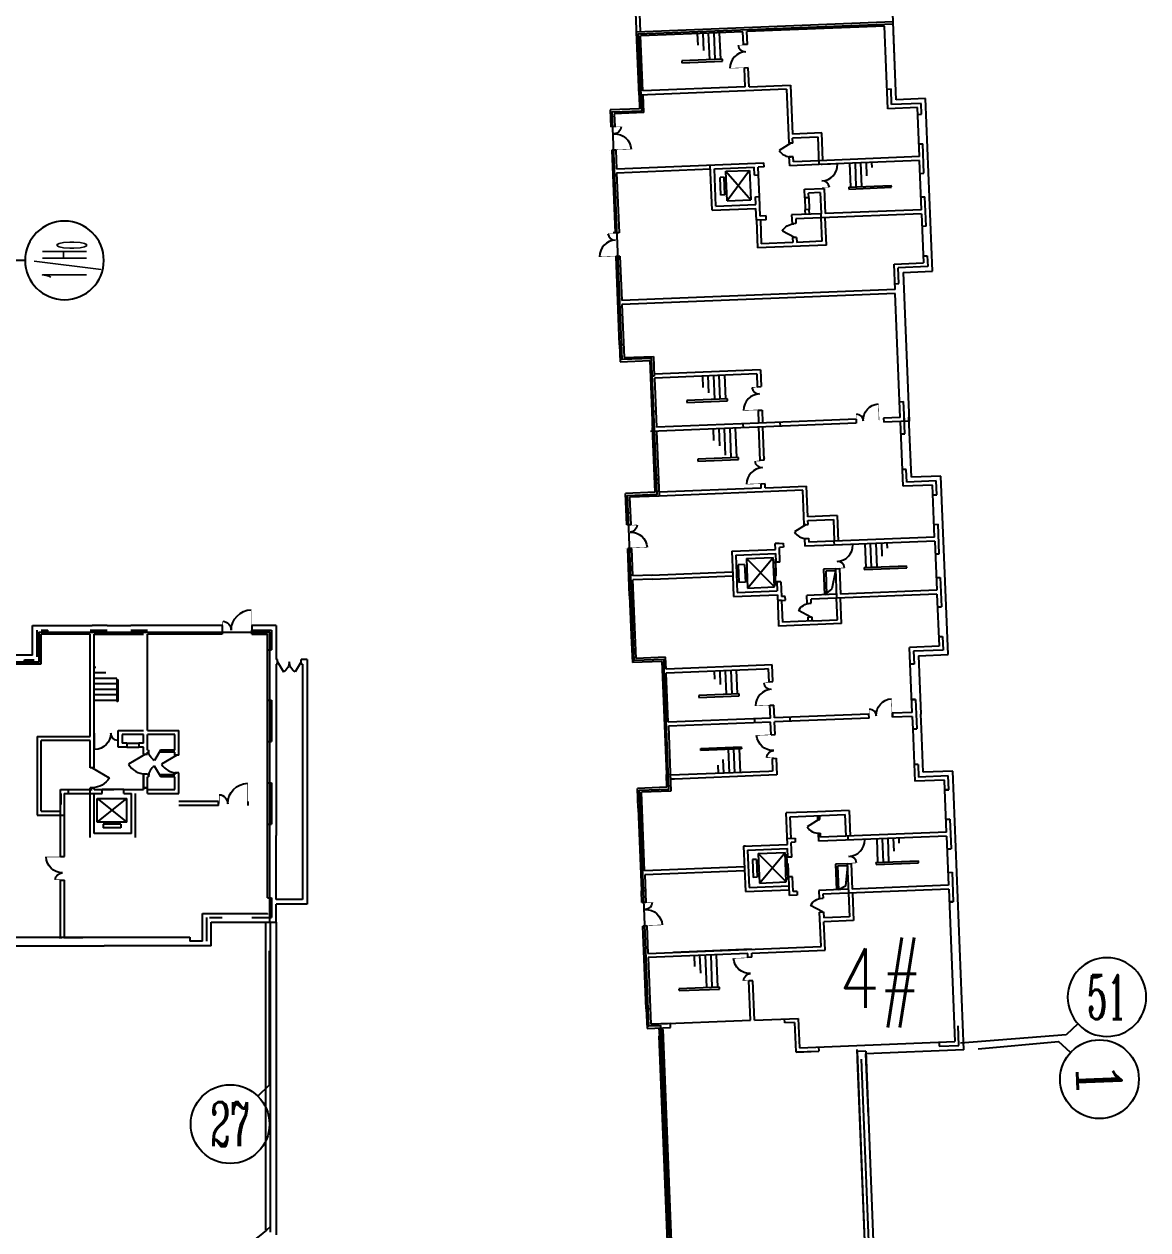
# Model space of a CAD drawing. Extents: x 634182 to 802382, y -1101880 to -864080.
# Drawn here: x 718068 to 729486, y -1052842 to -1040589 of the extents above; entities that cross this region are included whole.
import ezdxf
from ezdxf.enums import TextEntityAlignment as Align

# ---------------------------------------------------------------- set-up
doc = ezdxf.new("R2010")
doc.units = 0
doc.header["$LTSCALE"] = 1000
doc.header["$MEASUREMENT"] = 0
doc.layers.get('0').update_dxf_attribs({"linetype": 'CONTINUOUS'})
for name, color, linetype in [('AXIS', 3, 'CONTINUOUS'), ('AXIS_TEXT', 7, 'CONTINUOUS'), ('PUB_DIM', 3, 'CONTINUOUS'), ('WINDOW', 2, 'CONTINUOUS'), ('WINDOW_TEXT', 6, 'CONTINUOUS'), ('防火分區线', 2, 'CONTINUOUS')]:
    doc.layers.add(name, color=color, linetype=linetype)
doc.styles.add('COMPLEX', font='COMPLEX')
doc.styles.add('DIM_FONT', font='simplex.shx', dxfattribs={"width": 0.8})
doc.styles.add('SIMPLEX', font='SIMPLEX.SHX')

# ---------------------------------------------------------------- blocks, each defined once
blk = doc.blocks.new('_DBLK')
blk.add_line((-0.5, 0), (0, -0.866))
blk.add_arc((-0.5, 0), 1, 300, 0)
at = {"layer": 'WINDOW_TEXT', "style": 'SIMPLEX', "flags": 9}
blk.add_attdef('A', text='', height=1, dxfattribs=at).set_placement((0, 1.5), align=Align.MIDDLE)
blk = doc.blocks.new('M_A17ORW')
at = {"const_width": 0.02}
for points in [[(-0.481, -0.001), (-0.481, -0.308)], [(0.481, 0.001), (0.481, -0.691)]]:
    blk.add_lwpolyline(points, dxfattribs=at)
for centre, radius, start, end in [((-0.501, -0.003), 0.307, 274.2492, 0.2101), ((0.505, 0.002), 0.699, 180.2762, 268.0603)]:
    blk.add_arc(centre, radius, start, end)
blk = doc.blocks.new('_A2AKO')
at = {"const_width": 0.02}
for points in [[(-0.481, -0.001), (-0.481, -0.308)], [(0.481, 0.001), (0.481, -0.691)]]:
    blk.add_lwpolyline(points, dxfattribs=at)
for centre, radius, start, end in [((-0.501, -0.003), 0.307, 274.2492, 0.2101), ((0.505, 0.002), 0.699, 180.2762, 268.0603)]:
    blk.add_arc(centre, radius, start, end)
blk = doc.blocks.new('M_A14NPV')
for points in [[(0.18, 0.178), (0.177, 0.16), (-0.617, 0.16), (-0.617, 0.181)], [(0.632, 0.226), (0.629, 0.208), (-0.164, 0.208), (-0.164, 0.229)]]:
    blk.add_lwpolyline(points, close=True)
blk = doc.blocks.new('_DBLK1')
for p, q in [((-0.5, 0), (-0.25, -0.433)), ((0.5, 0), (0.25, -0.433))]:
    blk.add_line(p, q)
for centre, start, end in [((-0.5, 0), 300, 0), ((0.5, 0), 180, 240)]:
    blk.add_arc(centre, 0.5, start, end)
at = {"layer": 'WINDOW_TEXT', "style": 'SIMPLEX', "flags": 9}
blk.add_attdef('A', text='', height=1, dxfattribs=at).set_placement((0, 1.5), align=Align.MIDDLE)
blk = doc.blocks.new('_AXISO2')
blk.add_line((0.354, 0.146), (0.5, 0))
blk.add_circle((0, 0.5), 0.5)
at = {"layer": 'AXIS_TEXT', "style": 'COMPLEX', "width": 1.041667}
blk.add_attdef('A', text='', height=0.56, dxfattribs=at).set_placement((-0.25, 0.22), (0.25, 0.22), align=Align.FIT)
blk = doc.blocks.new('_AXISO')
blk.add_circle((0, 0), 0.5)
at = {"layer": 'AXIS_TEXT', "style": 'COMPLEX', "width": 1.041667}
blk.add_attdef('A', text='', height=0.56, dxfattribs=at).set_placement((-0.25, -0.28), (0.25, -0.28), align=Align.FIT)

msp = doc.modelspace()

# ---------------------------------------------------------------- linework, layer by layer
for p, q in [((726928.551, -1041357.164), (726818.43, -1038615.374)), ((724316.552, -1041309.95), (724274.815, -1040270.788)), ((724330.836, -1040668.858), (724314.783, -1040269.182)), ((726896.767, -1040565.8), (724290.868, -1040670.463)), ((726810.443, -1040609.299), (725411.574, -1040665.483)), ((726844.154, -1041448.624), (726810.443, -1040609.299)), ((724316.552, -1041309.95), (724290.868, -1040670.463)), ((725371.606, -1040667.089), (724332.441, -1040708.826)), ((724354.915, -1041268.379), (724332.441, -1040708.826)), ((725376.823, -1040796.984), (725371.606, -1040667.089)), ((725416.791, -1040795.379), (725411.574, -1040665.483)), ((726928.551, -1041357.164), (726900.7, -1040663.721)), ((725162.619, -1040945.702), (724750.951, -1040962.237)), ((724750.951, -1040962.237), (724751.753, -1040982.22)), ((724751.753, -1040982.22), (725163.421, -1040965.686)), ((725163.421, -1040965.686), (725162.619, -1040945.702)), ((725394.08, -1041226.642), (725386.455, -1041036.791)), ((725434.048, -1041225.037), (725426.422, -1041035.185)), ((725815.344, -1041249.755), (724316.552, -1041309.95)), ((725394.08, -1041226.642), (724354.915, -1041268.379)), ((725434.048, -1041225.037), (725853.706, -1041208.181)), ((725815.344, -1041249.755), (725837.416, -1041799.309)), ((725853.706, -1041208.181), (725873.772, -1041707.776)), ((726836.127, -1041248.786), (726876.095, -1041247.18)), ((726836.127, -1041248.786), (726876.095, -1041247.181)), ((726882.516, -1041407.051), (726876.095, -1041247.18)), ((724316.552, -1041309.95), (724322.171, -1041449.837)), ((724363.744, -1041488.2), (724356.52, -1041308.347)), ((727228.241, -1041345.127), (726928.551, -1041357.164)), ((727298.835, -1043099.708), (727228.241, -1041345.127)), ((724322.171, -1041449.837), (724022.412, -1041461.877)), ((724022.412, -1041461.877), (724029.235, -1041631.74)), ((724363.744, -1041488.2), (724063.985, -1041500.239)), ((727143.912, -1041436.585), (726844.154, -1041448.624)), ((727182.275, -1041395.012), (726882.516, -1041407.051)), ((727163.978, -1041936.182), (727143.912, -1041436.585)), ((727186.689, -1041504.923), (727182.275, -1041395.012)), ((724063.985, -1041500.239), (724069.203, -1041630.134)), ((727146.721, -1041506.528), (727186.689, -1041504.923)), ((724069.203, -1041630.134), (724029.235, -1041631.74)), ((726173.531, -1041695.737), (725873.772, -1041707.776)), ((726135.168, -1041737.31), (725875.378, -1041747.744)), ((726146.405, -1042017.084), (726135.168, -1041737.31)), ((726184.767, -1041975.511), (726173.531, -1041695.737)), ((725877.384, -1041797.704), (725837.416, -1041799.309)), ((725877.384, -1041797.704), (725875.378, -1041747.744)), ((727158.761, -1041806.286), (727198.73, -1041804.681)), ((727210.769, -1042104.441), (727198.73, -1041804.681)), ((724018.882, -1041872.348), (724018.882, -1041872.348)), ((724078.834, -1041869.941), (724038.866, -1041871.546)), ((724078.834, -1041869.941), (724038.866, -1041871.546)), ((724038.866, -1041871.546), (724072.577, -1042710.87)), ((724078.834, -1041869.941), (724086.459, -1042059.788)), ((725883.003, -1041937.591), (725843.035, -1041939.196)), ((725846.647, -1042029.124), (725843.035, -1041939.196)), ((725885.009, -1041987.551), (725883.003, -1041937.591)), ((726144.8, -1041977.117), (725885.009, -1041987.551)), ((727163.978, -1041936.182), (726144.8, -1041977.117)), ((727165.583, -1041976.15), (726146.405, -1042017.084)), ((727185.649, -1042475.747), (727165.583, -1041976.15)), ((724086.459, -1042059.788), (725585.251, -1041999.59)), ((724088.065, -1042099.756), (725041.296, -1042061.47)), ((724088.065, -1042099.756), (724112.545, -1042709.264)), ((725058.151, -1042481.132), (725039.691, -1042021.502)), ((725081.264, -1042059.865), (725486.937, -1042043.571)), ((725096.514, -1042439.559), (725081.264, -1042059.865)), ((725490.147, -1042123.507), (725486.937, -1042043.571)), ((725586.856, -1042039.558), (725526.904, -1042041.966)), ((725530.115, -1042121.902), (725526.904, -1042041.966)), ((725586.856, -1042039.558), (725585.251, -1041999.59)), ((726146.405, -1042017.084), (725846.647, -1042029.124)), ((727170.8, -1042106.046), (727210.769, -1042104.441)), ((725490.147, -1042123.507), (725530.115, -1042121.902)), ((726447.693, -1042245.177), (726879.345, -1042227.84)), ((726880.148, -1042247.824), (726879.345, -1042227.84)), ((724098.097, -1042349.554), (724058.13, -1042351.159)), ((724098.097, -1042349.554), (724058.13, -1042351.159)), ((725498.976, -1042343.33), (725538.944, -1042341.724)), ((725502.187, -1042423.265), (725498.976, -1042343.33)), ((725546.97, -1042541.563), (725538.944, -1042341.724)), ((725996.326, -1042267.309), (726196.165, -1042259.282)), ((725999.858, -1042355.238), (725996.326, -1042267.309)), ((726039.825, -1042353.633), (725999.858, -1042355.238)), ((726157.802, -1042300.856), (726037.899, -1042305.671)), ((726039.825, -1042353.633), (726037.899, -1042305.671)), ((726157.802, -1042300.856), (726166.471, -1042516.682)), ((726196.165, -1042259.282), (726206.439, -1042515.076)), ((726447.693, -1042245.177), (726448.496, -1042265.161)), ((726448.496, -1042265.161), (726880.148, -1042247.824)), ((727180.432, -1042345.853), (727220.4, -1042344.247)), ((727232.439, -1042644.005), (727220.4, -1042344.247)), ((725058.151, -1042481.132), (725503.792, -1042463.233)), ((725096.514, -1042439.559), (725502.187, -1042423.265)), ((725508.608, -1042583.136), (725503.792, -1042463.233)), ((726044.641, -1042473.536), (726004.673, -1042475.141)), ((726006.6, -1042523.103), (726004.673, -1042475.141)), ((726046.568, -1042521.497), (726044.641, -1042473.536)), ((727185.649, -1042475.747), (726206.439, -1042515.076)), ((725608.527, -1042579.123), (725508.608, -1042583.136)), ((725508.608, -1042583.136), (725519.845, -1042862.912)), ((725606.922, -1042539.155), (725546.97, -1042541.563)), ((725548.576, -1042581.531), (725558.207, -1042821.339)), ((725608.527, -1042579.123), (725606.922, -1042539.155)), ((726166.471, -1042516.682), (725866.713, -1042528.721)), ((725866.713, -1042528.721), (725870.324, -1042618.649)), ((726168.076, -1042556.649), (725908.286, -1042567.084)), ((725908.286, -1042567.084), (725910.292, -1042617.043)), ((726168.076, -1042556.649), (726166.471, -1042516.682)), ((727187.254, -1042515.715), (726168.076, -1042556.649)), ((726177.708, -1042796.457), (726168.076, -1042556.649)), ((726219.281, -1042834.819), (726208.044, -1042555.044)), ((727187.254, -1042515.715), (727207.32, -1043015.312)), ((724112.545, -1042709.264), (724052.593, -1042711.672)), ((725910.292, -1042617.043), (725870.324, -1042618.649)), ((727232.439, -1042644.005), (727192.472, -1042645.61)), ((726219.281, -1042834.819), (725519.845, -1042862.912)), ((725877.949, -1042808.496), (725558.207, -1042821.339)), ((725915.911, -1042756.93), (725875.943, -1042758.536)), ((725875.943, -1042758.536), (725877.949, -1042808.496)), ((725915.911, -1042756.93), (725917.917, -1042806.891)), ((726177.708, -1042796.457), (725917.917, -1042806.891)), ((724122.177, -1042949.071), (724082.209, -1042950.676)), ((724118.327, -1043849.951), (724082.209, -1042950.676)), ((724122.177, -1042949.071), (724140.236, -1043398.709)), ((727204.511, -1042945.368), (727244.479, -1042943.763)), ((727244.479, -1042943.763), (727248.893, -1043053.675)), ((726907.562, -1043027.352), (727207.32, -1043015.312)), ((726917.996, -1043287.143), (726907.562, -1043027.352)), ((727248.893, -1043053.675), (726949.135, -1043065.715)), ((726955.556, -1043225.586), (726949.135, -1043065.715)), ((726999.023, -1043111.75), (727298.835, -1043099.708)), ((726999.023, -1043111.75), (727059.702, -1044622.538)), ((726917.996, -1043287.143), (724140.236, -1043398.709)), ((726919.602, -1043327.111), (724141.841, -1043438.677)), ((726915.586, -1043227.191), (726955.556, -1043225.586)), ((726915.588, -1043227.19), (726915.588, -1043227.191)), ((726970.168, -1044586.095), (726919.602, -1043327.111)), ((724141.841, -1043438.677), (724163.512, -1043978.241)), ((724158.295, -1043848.346), (724118.327, -1043849.951)), ((724118.327, -1043849.951), (724125.15, -1044019.814)), ((724125.15, -1044019.814), (724424.908, -1044007.775)), ((724163.512, -1043978.241), (724463.271, -1043966.202)), ((724424.908, -1044007.775), (724445.777, -1044527.356)), ((724463.271, -1043966.202), (724471.297, -1044166.041)), ((724471.297, -1044166.041), (724431.329, -1044167.646)), ((725549.624, -1044102.718), (724470.494, -1044146.06)), ((725511.262, -1044144.291), (724472.1, -1044186.028)), ((724472.1, -1044186.028), (724492.166, -1044685.622)), ((725511.262, -1044144.291), (725516.479, -1044274.184)), ((725549.624, -1044102.718), (725556.447, -1044272.579)), ((725516.479, -1044274.184), (725556.447, -1044272.579)), ((725213.194, -1044396.454), (724801.526, -1044412.989)), ((724801.526, -1044412.989), (724802.329, -1044432.972)), ((724802.329, -1044432.972), (725213.997, -1044416.438)), ((725213.997, -1044416.438), (725213.194, -1044396.454)), ((726963.747, -1044426.224), (727003.714, -1044424.618)), ((727011.741, -1044624.459), (727003.714, -1044424.618)), ((724485.744, -1044525.751), (724445.777, -1044527.356)), ((724445.777, -1044527.356), (724453.803, -1044727.202)), ((725526.111, -1044513.991), (725566.078, -1044512.386)), ((725526.111, -1044513.991), (725531.328, -1044643.885)), ((725566.078, -1044512.386), (725571.295, -1044642.279)), ((726522.059, -1044644.132), (724433.819, -1044728.005)), ((725531.328, -1044643.885), (724492.166, -1044685.622)), ((725371.459, -1044650.306), (725373.064, -1044690.265)), ((726520.454, -1044604.157), (725531.328, -1044643.885)), ((725752.753, -1044675.031), (725751.148, -1044635.056)), ((726520.454, -1044604.157), (726522.059, -1044644.132)), ((726970.168, -1044586.095), (726800.305, -1044592.917)), ((726800.305, -1044592.917), (726801.91, -1044632.892)), ((727059.702, -1044622.538), (726801.91, -1044632.892)), ((726998.262, -1045285.538), (726971.775, -1044626.071)), ((727016.96, -1044754.361), (727010.138, -1044584.506)), ((727082.66, -1045194.077), (727058.1, -1044582.58)), ((724459.023, -1044857.098), (724452.201, -1044687.244)), ((724493.773, -1044725.598), (724520.26, -1045385.066)), ((725546.578, -1045023.595), (725532.934, -1044683.872)), ((725586.546, -1045021.99), (725572.902, -1044682.267)), ((726976.993, -1044755.966), (727016.96, -1044754.361)), ((727016.96, -1044754.361), (726976.993, -1044755.966)), ((724498.99, -1044855.493), (724459.023, -1044857.098)), ((724478.687, -1045346.704), (724459.023, -1044857.098)), ((725325.151, -1044992.463), (724913.483, -1045008.998)), ((724913.483, -1045008.998), (724914.285, -1045028.982)), ((724914.285, -1045028.982), (725325.953, -1045012.447)), ((725325.953, -1045012.447), (725325.151, -1044992.463)), ((725584.941, -1044982.022), (725584.941, -1044982.022)), ((725584.941, -1044982.022), (725585.744, -1045002.006)), ((727031.408, -1045114.071), (726991.44, -1045115.676)), ((727036.625, -1045243.964), (727031.408, -1045114.071)), ((724513.438, -1045215.203), (724473.47, -1045216.808)), ((724473.47, -1045216.812), (724513.438, -1045215.207)), ((725557.815, -1045303.369), (725556.21, -1045263.401)), ((725597.783, -1045301.764), (725596.178, -1045261.796)), ((725597.783, -1045301.764), (726017.447, -1045284.909)), ((726029.887, -1045594.65), (726017.447, -1045284.909)), ((727298.021, -1045273.499), (726998.262, -1045285.538)), ((727336.383, -1045231.925), (727036.625, -1045243.964)), ((727382.418, -1045182.037), (727082.66, -1045194.077)), ((727319.291, -1045803.072), (727298.021, -1045273.499)), ((727342.001, -1045371.805), (727336.383, -1045231.925)), ((727455.298, -1046996.578), (727382.418, -1045182.037)), ((724478.687, -1045346.704), (724178.929, -1045358.743)), ((724191.771, -1045678.486), (724178.929, -1045358.743)), ((724520.26, -1045385.066), (724220.502, -1045397.106)), ((724220.502, -1045397.103), (724231.739, -1045676.881)), ((725557.815, -1045303.369), (724518.653, -1045345.106)), ((725979.084, -1045326.482), (724520.258, -1045385.074)), ((724560.224, -1045383.473), (724560.226, -1045383.473)), ((725993.13, -1045676.191), (725979.084, -1045326.482)), ((727302.034, -1045373.41), (727342.001, -1045371.805)), ((724226.923, -1045556.977), (724186.955, -1045558.583)), ((726329.646, -1045582.611), (726029.887, -1045594.65)), ((726031.493, -1045634.618), (726291.283, -1045624.184)), ((726033.098, -1045674.586), (726031.493, -1045634.618)), ((726291.283, -1045624.184), (726300.112, -1045844.007)), ((726329.646, -1045582.611), (726340.08, -1045842.401)), ((724231.739, -1045676.881), (724191.771, -1045678.486)), ((725993.13, -1045676.191), (726033.098, -1045674.586)), ((727314.074, -1045673.185), (727354.042, -1045671.579)), ((727366.081, -1045971.331), (727354.042, -1045671.579)), ((725700.596, -1045868.086), (725780.531, -1045864.875)), ((725740.563, -1045866.48), (725700.596, -1045868.086)), ((725703.004, -1045928.037), (725700.596, -1045868.086)), ((725782.136, -1045904.843), (725742.169, -1045906.448)), ((725748.188, -1046056.327), (725742.169, -1045906.448)), ((725780.531, -1045864.875), (725782.136, -1045904.843)), ((725998.749, -1045816.078), (726038.716, -1045814.473)), ((725998.749, -1045816.078), (726001.959, -1045896.014)), ((726291.726, -1045884.376), (726001.959, -1045896.014)), ((726038.716, -1045814.473), (726040.322, -1045854.441)), ((727319.291, -1045803.072), (726040.322, -1045854.441)), ((727320.896, -1045843.04), (726291.726, -1045884.376)), ((726301.718, -1045883.974), (726300.112, -1045844.007)), ((727320.896, -1045843.04), (727340.962, -1046342.637)), ((724181.419, -1045919.094), (724181.419, -1045919.094)), ((724241.371, -1045916.688), (724201.403, -1045918.294)), ((724220.666, -1046397.903), (724201.403, -1045918.294)), ((724241.187, -1045912.123), (724241.187, -1045912.123)), ((724252.607, -1046196.461), (724241.371, -1045916.687)), ((725257.363, -1045945.936), (725703.004, -1045928.037)), ((725257.363, -1045945.936), (725267.396, -1046195.735)), ((725298.936, -1045984.299), (725704.609, -1045968.005)), ((725298.936, -1045984.299), (725314.186, -1046363.992)), ((725708.221, -1046057.933), (725704.609, -1045968.005)), ((727326.113, -1045972.936), (727366.081, -1045971.331)), ((724206.219, -1046038.195), (724246.186, -1046036.589)), ((724246.186, -1046036.589), (724206.219, -1046038.195)), ((724246.186, -1046036.591), (724206.219, -1046038.196)), ((724246.186, -1046036.589), (724246.186, -1046036.589)), ((725748.188, -1046056.327), (725708.221, -1046057.933)), ((726311.349, -1046123.781), (726191.446, -1046128.597)), ((726191.446, -1046128.597), (726201.88, -1046388.387)), ((726312.152, -1046143.765), (726212.232, -1046147.778)), ((726212.232, -1046147.778), (726221.864, -1046387.585)), ((726311.349, -1046123.781), (726351.317, -1046122.176)), ((726311.349, -1046123.781), (726323.389, -1046423.539)), ((726351.317, -1046122.176), (726361.751, -1046381.966)), ((726603.006, -1046112.053), (727034.657, -1046094.716)), ((726603.006, -1046112.053), (726603.808, -1046132.037)), ((726603.808, -1046132.037), (727035.46, -1046114.7)), ((727035.46, -1046114.7), (727034.657, -1046094.716)), ((724452.446, -1046188.434), (724252.607, -1046196.461)), ((724454.052, -1046228.401), (724254.213, -1046236.427)), ((724286.318, -1047035.785), (724254.213, -1046236.427)), ((724442.454, -1046188.835), (725265.791, -1046155.767)), ((724454.052, -1046228.402), (725267.396, -1046195.735)), ((725267.396, -1046195.735), (725275.824, -1046405.565)), ((725756.215, -1046256.166), (725716.247, -1046257.771)), ((725716.247, -1046257.771), (725719.859, -1046347.699)), ((725756.215, -1046256.166), (725762.235, -1046406.045)), ((727335.745, -1046212.743), (727375.712, -1046211.137)), ((727375.712, -1046211.137), (727387.748, -1046510.795)), ((725275.824, -1046405.565), (725721.464, -1046387.667)), ((725314.186, -1046363.992), (725719.859, -1046347.699)), ((725721.464, -1046387.667), (725733.905, -1046697.417)), ((726321.783, -1046383.572), (726022.025, -1046395.611)), ((726025.236, -1046475.547), (726022.025, -1046395.611)), ((727342.567, -1046382.605), (726063.598, -1046433.974)), ((727340.962, -1046342.637), (726361.751, -1046381.966)), ((727342.567, -1046382.605), (727363.837, -1046912.18)), ((724220.666, -1046397.903), (724239.929, -1046877.516)), ((725763.84, -1046446.013), (725723.872, -1046447.618)), ((725802.202, -1046404.44), (725762.235, -1046406.045)), ((725763.84, -1046446.013), (725803.808, -1046444.408)), ((725763.84, -1046446.013), (725763.84, -1046446.013)), ((725763.84, -1046446.013), (725772.669, -1046665.836)), ((725803.808, -1046444.408), (725802.202, -1046404.44)), ((726025.236, -1046475.547), (726065.203, -1046473.941)), ((726065.203, -1046473.941), (726063.598, -1046433.974)), ((726332.218, -1046643.362), (726323.389, -1046423.539)), ((726373.791, -1046681.725), (726363.357, -1046421.934)), ((727347.78, -1046512.4), (727387.748, -1046510.795)), ((726030.854, -1046615.434), (726070.822, -1046613.829)), ((726030.854, -1046615.434), (726032.459, -1046655.402)), ((726070.822, -1046613.829), (726072.427, -1046653.796)), ((718152.911, -1046700.514), (718760.911, -1046700.514)), ((718152.911, -1047000.514), (718152.911, -1046700.514)), ((718200.911, -1047018.514), (718200.911, -1046748.514)), ((718240.911, -1046748.514), (718310.899, -1046748.514)), ((718310.899, -1046788.49), (718310.899, -1046748.514)), ((718740.911, -1046748.514), (718910.911, -1046748.514)), ((718910.911, -1046700.514), (718760.911, -1046700.514)), ((718910.911, -1046700.514), (719150.911, -1046700.514)), ((719300.911, -1046700.514), (719150.911, -1046700.514)), ((719150.911, -1046748.514), (719320.911, -1046748.514)), ((720080.911, -1046700.514), (719300.911, -1046700.514)), ((720080.911, -1046700.514), (720080.911, -1046788.514)), ((720380.911, -1046700.514), (720380.911, -1046788.514)), ((720628.911, -1046700.514), (720380.911, -1046700.514)), ((720380.911, -1046788.514), (720380.911, -1046748.514)), ((720380.911, -1046748.514), (720580.911, -1046748.514)), ((720580.911, -1046748.514), (720580.911, -1046948.514)), ((720628.911, -1046700.514), (720628.911, -1047044.514)), ((725733.905, -1046697.417), (725734.306, -1046707.409)), ((726373.791, -1046681.725), (725734.306, -1046707.409)), ((726092.411, -1046652.994), (725772.669, -1046665.836)), ((726092.411, -1046652.994), (726332.218, -1046643.362)), ((726092.411, -1046652.994), (726092.411, -1046652.994)), ((726092.411, -1046652.994), (726092.411, -1046652.994)), ((726112.395, -1046652.191), (726112.395, -1046652.191)), ((718240.911, -1047088.514), (718240.911, -1046788.514)), ((718740.911, -1046788.514), (718240.911, -1046788.514)), ((718240.911, -1047048.514), (718240.911, -1046788.514)), ((718740.911, -1047828.514), (718740.911, -1046788.514)), ((718780.911, -1046788.514), (718910.911, -1046788.514)), ((718780.911, -1048108.514), (718780.911, -1046788.514)), ((718910.911, -1046788.514), (719150.911, -1046788.514)), ((719150.911, -1046788.514), (719280.911, -1046788.514)), ((720080.911, -1046788.514), (719320.911, -1046788.514)), ((719320.911, -1047768.514), (719320.911, -1046788.514)), ((720380.911, -1046788.514), (720540.911, -1046788.514)), ((720540.911, -1046788.514), (720380.911, -1046788.514)), ((720540.911, -1046948.514), (720540.911, -1046788.514)), ((720540.911, -1048834.514), (720540.911, -1046788.514)), ((724279.897, -1046875.911), (724239.929, -1046877.516)), ((724279.897, -1046875.911), (724239.929, -1046877.516)), ((724239.929, -1046877.516), (724247.956, -1047077.358)), ((727359.824, -1046812.269), (727399.792, -1046810.663)), ((727399.792, -1046810.663), (727405.41, -1046950.543)), ((718152.911, -1047000.514), (717580.911, -1047000.514)), ((720540.911, -1046948.514), (720580.911, -1046948.514)), ((727363.837, -1046912.18), (727064.079, -1046924.219)), ((727090.566, -1047583.687), (727064.079, -1046924.219)), ((727405.41, -1046950.543), (727105.652, -1046962.583)), ((727105.652, -1046962.583), (727110.869, -1047092.476)), ((727155.546, -1047008.617), (727455.298, -1046996.578)), ((727155.546, -1047008.617), (727179.295, -1047600.136)), ((717460.911, -1047088.514), (718240.911, -1047088.514)), ((717590.911, -1047088.514), (718070.911, -1047088.514)), ((718070.911, -1047088.514), (718070.911, -1047048.514)), ((718070.911, -1047048.514), (718170.911, -1047048.514)), ((720642.911, -1047044.514), (720628.911, -1047044.514)), ((720628.911, -1047092.514), (720628.911, -1048834.514)), ((720642.911, -1047092.514), (720628.911, -1047092.514)), ((720642.911, -1047092.514), (720642.911, -1047044.514)), ((720944.911, -1047044.514), (720882.911, -1047044.514)), ((720882.911, -1047092.514), (720882.911, -1047044.514)), ((720896.911, -1047092.514), (720882.911, -1047092.514)), ((720896.911, -1047092.514), (720896.911, -1049484.514)), ((720944.911, -1047044.514), (720944.911, -1049532.514)), ((724547.714, -1047065.318), (724247.956, -1047077.358)), ((724586.077, -1047023.745), (724286.318, -1047035.785)), ((724547.714, -1047065.318), (724567.379, -1047554.924)), ((724590.892, -1047143.644), (724586.077, -1047023.745)), ((725590.087, -1047103.515), (724590.892, -1047143.644)), ((725670.023, -1047100.306), (725590.087, -1047103.516)), ((725676.845, -1047270.169), (725670.023, -1047100.306)), ((727110.869, -1047092.476), (727070.901, -1047094.081)), ((725591.692, -1047143.484), (724592.498, -1047183.616)), ((724612.563, -1047683.214), (724592.498, -1047183.616)), ((725631.66, -1047141.879), (725591.692, -1047143.484)), ((725636.877, -1047271.774), (725631.66, -1047141.879)), ((725636.874, -1047271.76), (725676.842, -1047270.155)), ((725636.877, -1047271.76), (725676.845, -1047270.155)), ((725636.877, -1047271.774), (725676.845, -1047270.169)), ((720540.911, -1047458.514), (720580.911, -1047458.514)), ((720540.911, -1047878.514), (720540.911, -1047458.514)), ((720580.911, -1047458.514), (720580.911, -1047878.514)), ((725333.589, -1047394.044), (724921.921, -1047410.579)), ((724921.921, -1047410.579), (724922.724, -1047430.563)), ((724922.724, -1047430.563), (725334.392, -1047414.028)), ((725334.392, -1047414.028), (725333.589, -1047394.044)), ((727085.348, -1047453.791), (727125.316, -1047452.186)), ((727125.316, -1047452.186), (727085.348, -1047453.791)), ((727125.316, -1047452.186), (727131.334, -1047602.062)), ((724567.376, -1047554.924), (724593.863, -1048214.387)), ((725646.506, -1047511.567), (725686.473, -1047509.961)), ((725646.506, -1047511.567), (725686.473, -1047509.961)), ((725646.506, -1047511.567), (725686.473, -1047509.962)), ((725646.506, -1047511.581), (725686.474, -1047509.976)), ((725646.508, -1047511.566), (725646.506, -1047511.567)), ((725651.723, -1047641.477), (725646.506, -1047511.581)), ((725646.508, -1047511.567), (725686.476, -1047509.962)), ((725646.509, -1047511.581), (725686.477, -1047509.976)), ((725686.476, -1047509.961), (725686.473, -1047509.961)), ((725691.691, -1047639.871), (725686.474, -1047509.976)), ((726650.918, -1047601.345), (725691.691, -1047639.871)), ((726652.523, -1047641.304), (726650.918, -1047601.345)), ((727090.566, -1047583.687), (726890.724, -1047591.713)), ((726892.329, -1047631.672), (726890.724, -1047591.713)), ((726890.727, -1047591.713), (726892.332, -1047631.672)), ((727131.334, -1047602.062), (727137.353, -1047751.941)), ((727185.315, -1047750.015), (727179.295, -1047600.135)), ((725651.723, -1047641.477), (724612.563, -1047683.214)), ((725653.328, -1047681.436), (724614.166, -1047723.173)), ((724614.166, -1047723.173), (724640.653, -1048382.646)), ((725493.457, -1047687.863), (725491.852, -1047647.893)), ((725658.546, -1047811.335), (725653.328, -1047681.436)), ((726652.523, -1047641.304), (725693.296, -1047679.831)), ((725698.513, -1047809.73), (725693.296, -1047679.831)), ((725853.173, -1047673.415), (725851.568, -1047633.446)), ((727092.168, -1047623.646), (726892.329, -1047631.672)), ((727092.168, -1047623.646), (727097.386, -1047753.546)), ((718200.903, -1047828.514), (718740.911, -1047828.514)), ((718200.903, -1047828.514), (718200.903, -1048558.328)), ((719024.911, -1047768.514), (719280.911, -1047768.514)), ((719024.911, -1047936.514), (719024.911, -1047768.514)), ((719064.911, -1047808.514), (719064.911, -1047896.514)), ((719280.911, -1047808.514), (719064.911, -1047808.514)), ((719280.911, -1047896.514), (719280.911, -1047808.514)), ((719320.911, -1047768.514), (719640.903, -1047768.514)), ((719600.903, -1047808.514), (719320.911, -1047808.514)), ((719320.911, -1047968.514), (719320.911, -1047808.514)), ((719600.903, -1047968.514), (719600.903, -1047808.514)), ((719640.903, -1048018.514), (719640.903, -1047768.514)), ((725658.545, -1047811.321), (725698.513, -1047809.716)), ((725658.545, -1047811.321), (725698.513, -1047809.716)), ((725658.548, -1047811.321), (725658.545, -1047811.321)), ((725658.546, -1047811.335), (725698.513, -1047809.73)), ((725658.546, -1047811.335), (725698.513, -1047809.73)), ((725658.548, -1047811.335), (725658.546, -1047811.335)), ((725698.516, -1047809.716), (725698.513, -1047809.716)), ((725698.516, -1047809.73), (725698.513, -1047809.73)), ((727137.353, -1047751.941), (727097.386, -1047753.546)), ((727097.386, -1047753.547), (727137.353, -1047751.942)), ((727097.386, -1047753.547), (727118.655, -1048283.119)), ((727203.053, -1048191.658), (727185.315, -1047750.015)), ((718740.911, -1047868.514), (718240.903, -1047868.514)), ((718240.903, -1048588.328), (718240.903, -1047868.514)), ((718740.911, -1048148.514), (718740.911, -1047868.514)), ((719112.911, -1047936.514), (719024.911, -1047936.514)), ((719112.911, -1047896.514), (719064.911, -1047896.514)), ((719112.911, -1047896.514), (719112.911, -1047936.514)), ((719280.911, -1047896.514), (719232.911, -1047896.514)), ((719232.911, -1047896.514), (719232.911, -1047936.514)), ((719280.911, -1047936.514), (719232.911, -1047936.514)), ((719280.911, -1048008.634), (719280.911, -1047936.514)), ((719320.903, -1048008.634), (719320.903, -1047988.514)), ((719320.911, -1047968.514), (719332.903, -1047968.514)), ((719320.911, -1048008.634), (719320.911, -1047988.514)), ((719320.911, -1047988.514), (719332.903, -1047988.514)), ((719332.903, -1047968.514), (719332.903, -1047988.514)), ((719600.903, -1047968.514), (719452.903, -1047968.514)), ((719452.903, -1047968.514), (719452.903, -1047988.514)), ((719600.903, -1047988.514), (719452.903, -1047988.514)), ((719600.903, -1048018.514), (719600.903, -1047988.514)), ((720540.911, -1047878.514), (720580.911, -1047878.514)), ((724943.593, -1047950.14), (725355.261, -1047933.605)), ((724944.395, -1047970.123), (724943.593, -1047950.14)), ((725356.063, -1047953.589), (724944.395, -1047970.123)), ((725355.261, -1047933.605), (725356.063, -1047953.589)), ((718780.911, -1048148.514), (718780.911, -1048108.514)), ((719280.911, -1048008.634), (719320.911, -1048008.634)), ((719640.903, -1048018.514), (719600.903, -1048018.514)), ((725668.177, -1048051.128), (725708.144, -1048049.523)), ((725668.177, -1048051.142), (725708.145, -1048049.537)), ((725668.177, -1048051.142), (725673.397, -1048181.037)), ((725708.145, -1048049.537), (725714.97, -1048219.4)), ((727151.801, -1048111.651), (727111.833, -1048113.256)), ((727151.801, -1048111.651), (727157.018, -1048241.546)), ((718780.911, -1048148.514), (718740.911, -1048148.514)), ((719280.903, -1048348.514), (719280.903, -1048208.514)), ((719280.903, -1048208.514), (719320.903, -1048208.514)), ((719280.903, -1048208.514), (719280.903, -1048368.514)), ((719320.903, -1048217.75), (719320.903, -1048208.514)), ((719320.903, -1048218.514), (719332.903, -1048218.514)), ((719332.903, -1048218.514), (719332.903, -1048238.514)), ((719600.903, -1048218.514), (719452.903, -1048218.514)), ((719452.903, -1048218.514), (719452.903, -1048238.514)), ((719600.903, -1048218.514), (719600.903, -1048198.514)), ((719640.903, -1048198.514), (719600.903, -1048198.514)), ((719640.903, -1048408.514), (719640.903, -1048198.514)), ((724593.863, -1048214.387), (724633.831, -1048212.782)), ((724599.08, -1048344.284), (724593.863, -1048214.387)), ((725633.429, -1048182.642), (724634.235, -1048222.774)), ((725635.035, -1048222.611), (724675.805, -1048261.141)), ((725673.397, -1048181.037), (725633.429, -1048182.643)), ((725714.97, -1048219.4), (725635.035, -1048222.611)), ((727456.776, -1048229.507), (727157.018, -1048241.546)), ((727502.935, -1048179.614), (727203.053, -1048191.658)), ((727462.399, -1048369.494), (727456.776, -1048229.507)), ((727616.484, -1051013.341), (727502.935, -1048179.614)), ((718740.864, -1048854.514), (718740.864, -1048348.514)), ((718780.918, -1048348.514), (718740.864, -1048348.514)), ((718740.911, -1048348.514), (718780.911, -1048348.514)), ((718780.864, -1048368.514), (718780.864, -1048348.514)), ((718780.911, -1048368.514), (718780.911, -1048348.514)), ((718780.918, -1048368.514), (718780.918, -1048348.514)), ((719280.849, -1048368.514), (719280.849, -1048348.514)), ((719320.849, -1048348.514), (719280.849, -1048348.514)), ((719280.864, -1048368.514), (719280.864, -1048348.514)), ((719320.864, -1048348.514), (719280.864, -1048348.514)), ((719280.911, -1048348.514), (719320.593, -1048348.514)), ((719280.911, -1048368.514), (719280.911, -1048348.514)), ((719320.593, -1048368.514), (719320.593, -1048348.514)), ((719320.849, -1048408.514), (719320.849, -1048348.514)), ((719320.864, -1048408.514), (719320.864, -1048348.514)), ((719320.903, -1048238.514), (719332.903, -1048238.514)), ((719320.903, -1048368.514), (719320.903, -1048238.514)), ((719600.903, -1048238.514), (719452.903, -1048238.514)), ((719600.903, -1048368.514), (719600.903, -1048238.514)), ((720540.911, -1048298.514), (720580.911, -1048298.514)), ((720580.911, -1048298.514), (720580.911, -1048718.514)), ((724599.08, -1048344.284), (724299.322, -1048356.324)), ((724307.348, -1048556.162), (724299.322, -1048356.324)), ((724675.808, -1048261.137), (724635.84, -1048262.742)), ((727418.414, -1048271.08), (727118.655, -1048283.119)), ((727422.432, -1048371.099), (727418.414, -1048271.08)), ((718200.903, -1048408.514), (718200.903, -1048628.328)), ((718435.985, -1048408.514), (718435.985, -1048588.328)), ((718437.086, -1048368.514), (718760.911, -1048368.514)), ((718437.086, -1049047.865), (718437.086, -1048368.514)), ((718442.176, -1048408.514), (718442.176, -1048518.328)), ((718475.985, -1048408.514), (718475.985, -1048628.328)), ((718475.985, -1048408.514), (718514.673, -1048408.514)), ((718477.086, -1049047.865), (718477.086, -1048408.514)), ((718482.176, -1048408.514), (718760.911, -1048408.514)), ((718482.176, -1048408.514), (718508.264, -1048408.514)), ((718514.673, -1048368.514), (718514.673, -1048408.514)), ((718740.911, -1048408.514), (718860.911, -1048408.514)), ((718780.864, -1048368.514), (718860.864, -1048368.514)), ((718780.864, -1048814.514), (718780.864, -1048408.514)), ((718780.911, -1048368.514), (718980.911, -1048368.514)), ((718860.864, -1048408.514), (718860.864, -1048368.514)), ((719080.864, -1048408.514), (719080.864, -1048368.514)), ((719080.864, -1048368.514), (719280.864, -1048368.514)), ((719080.864, -1048408.514), (719160.864, -1048408.514)), ((719160.864, -1048814.514), (719160.864, -1048408.514)), ((719200.864, -1048854.514), (719200.864, -1048408.514)), ((719200.911, -1048368.514), (719280.911, -1048368.514)), ((719320.593, -1048368.514), (719540.911, -1048368.514)), ((719320.903, -1048368.514), (719600.903, -1048368.514)), ((719320.911, -1048408.514), (719640.903, -1048408.514)), ((724640.653, -1048382.646), (724340.895, -1048394.685)), ((724373, -1049194.041), (724340.895, -1048394.685)), ((727462.399, -1048369.494), (727422.431, -1048371.099)), ((727422.432, -1048371.099), (727462.399, -1048369.494)), ((727439.684, -1048800.653), (727422.433, -1048371.099)), ((718240.903, -1048588.328), (718435.985, -1048588.328)), ((720044.914, -1048489.408), (719640.918, -1048489.408)), ((720044.914, -1048529.408), (719640.918, -1048529.408)), ((720044.914, -1048529.408), (720044.914, -1048489.408)), ((720344.914, -1048529.408), (720344.914, -1048489.408)), ((724307.348, -1048556.162), (724341.059, -1049395.485)), ((726130.297, -1048593.033), (725810.554, -1048605.876)), ((726450.039, -1048580.191), (726130.297, -1048593.033)), ((726450.039, -1048580.191), (726460.473, -1048839.982)), ((718200.903, -1048628.328), (718475.985, -1048628.328)), ((720540.911, -1048718.514), (720580.911, -1048718.514)), ((720540.911, -1049468.514), (720540.911, -1048718.514)), ((725823.397, -1048925.618), (725810.554, -1048605.876)), ((725852.127, -1048644.238), (726411.676, -1048621.764)), ((725860.956, -1048864.061), (725852.127, -1048644.238)), ((726133.507, -1048672.969), (726131.902, -1048633.001)), ((726133.507, -1048672.969), (726153.491, -1048672.166)), ((726153.491, -1048672.166), (726151.886, -1048632.199)), ((726420.505, -1048841.587), (726411.676, -1048621.764)), ((727474.44, -1048669.252), (727434.47, -1048670.857)), ((727434.471, -1048670.857), (727474.44, -1048669.252)), ((727474.44, -1048669.252), (727486.502, -1048968.91)), ((719160.864, -1048814.514), (718780.864, -1048814.514)), ((720628.911, -1049484.514), (720628.911, -1048834.514)), ((726139.126, -1048812.856), (726159.11, -1048812.054)), ((726142.336, -1048892.792), (726139.126, -1048812.856)), ((726160.715, -1048852.021), (726159.11, -1048812.054)), ((727439.684, -1048800.653), (726160.715, -1048852.021)), ((727441.397, -1048840.616), (726412.119, -1048881.956)), ((726442.094, -1048880.752), (726440.489, -1048840.784)), ((727441.397, -1048840.616), (727461.355, -1049340.218)), ((725377.756, -1048943.517), (725823.397, -1048925.618)), ((725397.74, -1048942.714), (725377.756, -1048943.517)), ((725377.756, -1048943.517), (725396.217, -1049403.146)), ((725419.329, -1048981.879), (725825.002, -1048965.586)), ((725820.989, -1048865.666), (725900.924, -1048862.456)), ((725828.614, -1049055.513), (725825.002, -1048965.586)), ((725825.804, -1048985.569), (725825.002, -1048965.586)), ((725902.53, -1048902.423), (725862.562, -1048904.029)), ((725868.581, -1049053.908), (725862.562, -1048904.029)), ((725900.924, -1048862.456), (725902.53, -1048902.423)), ((726412.119, -1048881.956), (726142.336, -1048892.792)), ((727446.534, -1048970.515), (727486.502, -1048968.91)), ((718437.086, -1049047.865), (718477.086, -1049047.865)), ((725419.329, -1048981.879), (725434.579, -1049361.573)), ((725868.581, -1049053.908), (725828.614, -1049055.513)), ((726723.506, -1049109.629), (727155.158, -1049092.292)), ((727155.961, -1049112.276), (727155.158, -1049092.292)), ((725386.184, -1049153.347), (724373, -1049194.041)), ((725387.789, -1049193.315), (724374.606, -1049234.009)), ((725386.184, -1049153.347), (725386.184, -1049153.347)), ((725387.789, -1049193.315), (725387.789, -1049193.315)), ((726431.742, -1049121.361), (726311.839, -1049126.177)), ((726311.839, -1049126.177), (726322.273, -1049385.968)), ((726432.545, -1049141.345), (726332.625, -1049145.359)), ((726332.625, -1049145.359), (726342.257, -1049385.165)), ((726431.742, -1049121.361), (726471.71, -1049119.756)), ((726431.742, -1049121.361), (726443.782, -1049421.12)), ((726471.71, -1049119.756), (726482.144, -1049379.547)), ((726723.506, -1049109.629), (726724.309, -1049129.613)), ((726724.309, -1049129.613), (727155.961, -1049112.276)), ((727456.166, -1049210.322), (727496.133, -1049208.717)), ((727496.133, -1049208.717), (727508.141, -1049508.375)), ((718437.086, -1049868.514), (718437.086, -1049287.865)), ((718437.086, -1049287.865), (718477.086, -1049287.865)), ((718477.086, -1049868.514), (718477.086, -1049287.865)), ((724374.606, -1049234.009), (724385.843, -1049513.783)), ((725876.608, -1049253.747), (725836.64, -1049255.352)), ((725840.252, -1049345.279), (725836.64, -1049255.352)), ((725882.628, -1049403.626), (725876.608, -1049253.747)), ((724381.027, -1049393.88), (724341.059, -1049395.485)), ((724341.059, -1049395.485), (724381.027, -1049393.88)), ((724345.875, -1049515.388), (724341.059, -1049395.485)), ((725396.217, -1049403.146), (725841.857, -1049385.247)), ((725434.579, -1049361.573), (725840.252, -1049345.279)), ((725844.265, -1049445.199), (725840.252, -1049345.279)), ((725924.201, -1049441.988), (725844.265, -1049445.199)), ((725922.595, -1049402.021), (725882.628, -1049403.626)), ((725922.595, -1049402.021), (725924.201, -1049441.988)), ((726442.176, -1049381.152), (726142.418, -1049393.192)), ((726142.418, -1049393.192), (726145.629, -1049473.127)), ((727462.96, -1049380.185), (726183.991, -1049431.554)), ((726183.991, -1049431.554), (726185.596, -1049471.522)), ((726443.782, -1049421.12), (726453.413, -1049660.926)), ((727461.355, -1049340.218), (726482.144, -1049379.547)), ((726483.75, -1049419.514), (726494.986, -1049699.289)), ((727462.96, -1049380.185), (727525.164, -1050928.938)), ((720540.911, -1049468.514), (720580.911, -1049468.514)), ((720580.911, -1049468.514), (720580.911, -1049668.514)), ((720896.911, -1049484.514), (720628.911, -1049484.514)), ((720944.911, -1049532.514), (720628.911, -1049532.514)), ((720628.911, -1049716.514), (720628.911, -1049532.514)), ((724385.843, -1049513.783), (724345.875, -1049515.388)), ((726145.629, -1049473.127), (726185.596, -1049471.522)), ((727508.141, -1049508.375), (727468.173, -1049509.981)), ((727468.173, -1049509.981), (727508.141, -1049508.375)), ((719880.911, -1049628.514), (720080.911, -1049628.514)), ((719880.911, -1049908.514), (719880.911, -1049628.514)), ((719880.911, -1049628.514), (720540.911, -1049628.514)), ((719920.911, -1049668.514), (719920.911, -1049908.514)), ((719950.911, -1049668.514), (720080.911, -1049668.514)), ((720380.911, -1049628.514), (720540.911, -1049628.514)), ((720380.911, -1049668.514), (720580.911, -1049668.514)), ((720540.911, -1049638.514), (720540.911, -1049628.514)), ((726151.247, -1049613.014), (726191.215, -1049611.409)), ((726165.296, -1049962.732), (726151.25, -1049613.014)), ((726191.215, -1049611.409), (726193.623, -1049671.361)), ((726453.413, -1049660.926), (726193.623, -1049671.361)), ((726494.986, -1049699.289), (726195.231, -1049711.328)), ((719968.911, -1049716.514), (720628.911, -1049716.514)), ((719968.911, -1049956.514), (719968.911, -1049716.514)), ((720520.911, -1049716.514), (720520.911, -1052842.214)), ((720568.911, -1049716.514), (720568.911, -1052864.713)), ((720628.911, -1049716.514), (720628.911, -1052892.043)), ((724395.474, -1049753.59), (724355.506, -1049755.195)), ((724389.217, -1050594.519), (724355.506, -1049755.195)), ((724395.474, -1049753.59), (724406.711, -1050033.364)), ((726206.869, -1050001.095), (726195.231, -1049711.328)), ((717620.911, -1049868.514), (718730.911, -1049868.514)), ((718423.517, -1049870.484), (718451.339, -1049870.484)), ((718471.339, -1049870.484), (718663.517, -1049870.484)), ((718477.086, -1049868.514), (719750.911, -1049868.514)), ((719750.911, -1049868.514), (719750.911, -1049908.514)), ((719880.911, -1049908.514), (719750.911, -1049908.514)), ((717372.911, -1049956.514), (718880.911, -1049956.514)), ((719968.911, -1049956.514), (718880.911, -1049956.514)), ((724406.711, -1050033.364), (726165.296, -1049962.732)), ((725421.502, -1050032.638), (724408.316, -1050073.332)), ((724408.316, -1050073.332), (724435.606, -1050752.785)), ((725459.865, -1049991.065), (724666.502, -1050022.93)), ((725423.108, -1050072.606), (725421.502, -1050032.638)), ((725423.108, -1050072.606), (725421.502, -1050032.638)), ((725463.075, -1050071.001), (725423.108, -1050072.606)), ((725461.47, -1050031.033), (726206.869, -1050001.095)), ((725463.075, -1050071.001), (725461.47, -1050031.033)), ((725472.707, -1050310.807), (725432.739, -1050312.413)), ((725448.792, -1050712.091), (725432.739, -1050312.413)), ((725488.76, -1050710.486), (725472.707, -1050310.807)), ((725132.989, -1050374.493), (724721.321, -1050391.028)), ((724721.321, -1050391.028), (724722.124, -1050411.011)), ((724722.124, -1050411.011), (725133.792, -1050394.477)), ((725133.792, -1050394.477), (725132.989, -1050374.493)), ((724389.217, -1050594.519), (724429.185, -1050592.914)), ((724389.217, -1050594.519), (724429.185, -1050592.914)), ((724389.217, -1050594.519), (724397.244, -1050794.358)), ((724397.244, -1050794.358), (724637.05, -1050784.727)), ((724435.606, -1050752.785), (725448.792, -1050712.091)), ((724635.445, -1050744.759), (724435.606, -1050752.785)), ((724517.639, -1050789.275), (724518.417, -1050809.26)), ((724522.414, -1050809.104), (724562.384, -1050807.548)), ((724662.772, -1053385.543), (724562.384, -1050807.548)), ((724637.05, -1050784.727), (724635.445, -1050744.759)), ((725488.76, -1050710.486), (725934.4, -1050692.587)), ((725796.116, -1050738.174), (725794.51, -1050698.206)), ((725896.035, -1050734.161), (725796.116, -1050738.174)), ((725896.035, -1050734.161), (725908.075, -1051033.919)), ((725934.4, -1050692.587), (725946.437, -1050992.346)), ((727566.737, -1050967.3), (727558.711, -1050767.46)), ((724647.052, -1054009.352), (724520.74, -1050870.529)), ((724643.815, -1053926.691), (724522.414, -1050809.104)), ((724596.49, -1051770.246), (724559.418, -1050847.253)), ((725946.437, -1050992.346), (727525.164, -1050928.938)), ((725908.075, -1051033.919), (726137.889, -1051024.689)), ((725912.264, -1051035.195), (726142.09, -1051026.245)), ((726140.534, -1050986.276), (726142.09, -1051026.245)), ((726527.471, -1051008.402), (726554.911, -1051691.587)), ((726532.518, -1051029.656), (726848.918, -1059154.847)), ((726620.506, -1051027.631), (726532.573, -1051031.055)), ((727616.484, -1051013.341), (726617.352, -1051053.47)), ((726617.352, -1051053.47), (726642.84, -1051688.056)), ((726620.506, -1051027.631), (726937.629, -1059171.408)), ((727365.293, -1050935.359), (727366.899, -1050975.326)), ((727366.899, -1050975.326), (727566.737, -1050967.3)), ((726531.99, -1051109.866), (726854.523, -1059124.737)), ((726571.958, -1051108.257), (726894.491, -1059123.129)), ((724665.307, -1053468.18), (724574.781, -1051218.65))]:
    msp.add_line(p, q)
at = {"ltscale": 1500}
for p, q in [((725416.791, -1040795.379), (725376.823, -1040796.984)), ((725426.422, -1041035.185), (725386.455, -1041036.791)), ((725586.546, -1045021.99), (725546.578, -1045023.595)), ((725596.178, -1045261.796), (725556.21, -1045263.401))]:
    msp.add_line(p, q, dxfattribs=at)
at = {"layer": 'AXIS'}
for p, q in [((720560.911, -1051367.766), (720560.911, -1050005.965)), ((728656.371, -1050858.805), (727582.63, -1050945.96))]:
    msp.add_line(p, q, dxfattribs=at)
at = {"layer": 'PUB_DIM'}
for p, q in [((716300.911, -1042988.514), (718078.142, -1042988.514)), ((727762.418, -1051003.178), (728578.971, -1050927.131))]:
    msp.add_line(p, q, dxfattribs=at)
at = {"layer": 'WINDOW'}
for p, q in [((724907.98, -1040685.71), (724912.668, -1040802.442)), ((724963.934, -1040683.462), (724970.91, -1040857.144)), ((725019.889, -1040681.215), (725030.758, -1040951.813)), ((725075.844, -1040678.968), (725086.68, -1040948.752)), ((725075.844, -1040678.968), (725086.68, -1040948.752)), ((725131.799, -1040676.72), (725142.635, -1040946.505)), ((725198.99, -1042085.161), (725438.82, -1042075.528)), ((725198.99, -1042085.161), (725450.859, -1042375.286)), ((725211.03, -1042384.919), (725198.99, -1042085.161)), ((725438.82, -1042075.528), (725211.03, -1042384.919)), ((725438.82, -1042075.528), (725450.859, -1042375.286)), ((726467.677, -1042244.374), (726458.046, -1042004.568)), ((726523.632, -1042242.127), (726514.001, -1042002.32)), ((726579.587, -1042239.879), (726569.955, -1042000.073)), ((726631.225, -1042130.138), (726625.91, -1041997.825)), ((726683.956, -1042047.632), (726681.865, -1041995.578)), ((725181.414, -1042145.915), (725141.447, -1042147.52)), ((725148.67, -1042327.375), (725141.447, -1042147.52)), ((725188.638, -1042325.77), (725181.414, -1042145.915)), ((725538.944, -1042341.724), (725530.115, -1042121.902)), ((725188.638, -1042325.77), (725148.67, -1042327.375)), ((726039.825, -1042353.633), (726044.641, -1042473.536)), ((725211.03, -1042384.919), (725450.859, -1042375.286)), ((725999.858, -1042355.238), (726004.673, -1042475.141)), ((724959.759, -1044166.442), (724964.448, -1044283.174)), ((725015.714, -1044164.194), (725022.69, -1044337.875)), ((725071.669, -1044161.947), (725081.3, -1044401.752)), ((725127.624, -1044159.699), (725137.255, -1044399.504)), ((725127.624, -1044159.699), (725137.255, -1044399.504)), ((725183.579, -1044157.452), (725193.21, -1044397.257)), ((725069.308, -1044702.493), (725073.996, -1044819.226)), ((725125.262, -1044700.246), (725132.238, -1044873.927)), ((725181.217, -1044697.999), (725192.086, -1044968.597)), ((725237.172, -1044695.751), (725249.212, -1044995.513)), ((725237.172, -1044695.751), (725249.212, -1044995.513)), ((725293.127, -1044693.504), (725305.167, -1044993.266)), ((726622.989, -1046111.25), (726613.358, -1045871.444)), ((726678.944, -1046109.003), (726669.313, -1045869.196)), ((726734.899, -1046106.756), (726725.268, -1045866.949)), ((726786.537, -1045997.014), (726781.222, -1045864.702)), ((726839.268, -1045914.509), (726837.177, -1045862.454)), ((725406.456, -1046020.012), (725679.152, -1046009.06)), ((725406.456, -1046020.012), (725418.495, -1046319.771)), ((725691.191, -1046308.818), (725406.456, -1046020.012)), ((725418.495, -1046319.771), (725679.152, -1046009.06)), ((725691.191, -1046308.818), (725679.152, -1046009.06)), ((725388.88, -1046080.767), (725322.933, -1046083.415)), ((725322.933, -1046083.415), (725330.157, -1046263.27)), ((725388.88, -1046080.767), (725396.104, -1046260.622)), ((726312.152, -1046143.765), (726274.874, -1046329.612)), ((725396.104, -1046260.622), (725330.157, -1046263.27)), ((725418.495, -1046319.771), (725691.191, -1046308.818)), ((726274.874, -1046329.612), (726201.88, -1046388.387)), ((718796.404, -1047125.777), (718780.903, -1047125.777)), ((718897.191, -1047181.777), (718780.903, -1047181.777)), ((719008.903, -1047237.777), (718780.903, -1047237.777)), ((719008.903, -1047242.291), (719008.903, -1047473.777)), ((719020.903, -1047249.007), (719020.903, -1047473.777)), ((725080.154, -1047164.03), (725083.445, -1047245.959)), ((725080.154, -1047164.03), (725083.445, -1047245.959)), ((725136.109, -1047161.783), (725141.687, -1047300.66)), ((725192.064, -1047159.535), (725201.696, -1047399.342)), ((725248.018, -1047157.288), (725257.651, -1047397.094)), ((725248.018, -1047157.288), (725257.651, -1047397.094)), ((725303.973, -1047155.04), (725313.605, -1047394.847)), ((719008.903, -1047293.777), (718780.903, -1047293.777)), ((719008.903, -1047349.777), (718780.903, -1047349.777)), ((719008.903, -1047405.777), (718780.903, -1047405.777)), ((719008.903, -1047461.777), (718780.903, -1047461.777)), ((719020.903, -1047473.777), (719008.903, -1047473.777)), ((719112.911, -1047896.514), (719232.911, -1047896.514)), ((719112.911, -1047936.514), (719232.911, -1047936.514)), ((725233.801, -1048198.693), (725224.17, -1047958.887)), ((725289.756, -1048196.446), (725280.125, -1047956.639)), ((725289.756, -1048196.446), (725280.125, -1047956.639)), ((725345.711, -1048194.198), (725336.08, -1047954.392)), ((725177.847, -1048200.941), (725172.269, -1048062.063)), ((725121.892, -1048203.188), (725118.601, -1048121.259)), ((725121.892, -1048203.188), (725118.601, -1048121.259)), ((718810.864, -1048457.875), (719110.864, -1048697.898)), ((718810.864, -1048697.898), (719110.864, -1048457.875)), ((718810.864, -1048457.875), (719110.864, -1048457.875)), ((718810.864, -1048697.898), (718810.864, -1048457.875)), ((719080.864, -1048368.514), (718860.864, -1048368.514)), ((719110.864, -1048697.898), (719110.864, -1048457.875)), ((719110.864, -1048697.898), (718810.864, -1048697.898)), ((718870.849, -1048717.898), (718870.849, -1048757.898)), ((719050.864, -1048717.898), (718870.864, -1048717.898)), ((718870.864, -1048717.898), (718870.864, -1048757.898)), ((719050.864, -1048717.898), (719050.864, -1048757.898)), ((719050.864, -1048757.898), (718870.864, -1048757.898)), ((726743.49, -1049108.827), (726733.859, -1048869.02)), ((726799.445, -1049106.579), (726789.814, -1048866.773)), ((726855.4, -1049104.332), (726845.768, -1048864.525)), ((726907.038, -1048994.59), (726901.723, -1048862.278)), ((726959.769, -1048912.085), (726957.678, -1048860.03)), ((725509.273, -1049078.347), (725469.305, -1049079.952)), ((725469.305, -1049079.952), (725476.529, -1049259.807)), ((725509.273, -1049078.347), (725516.497, -1049258.202)), ((725526.849, -1049017.593), (725799.545, -1049006.64)), ((725526.849, -1049017.593), (725538.888, -1049317.351)), ((725811.584, -1049306.399), (725526.849, -1049017.593)), ((725538.888, -1049317.351), (725799.545, -1049006.64)), ((725811.584, -1049306.399), (725799.545, -1049006.64)), ((726432.545, -1049141.345), (726412.819, -1049350.363)), ((725516.497, -1049258.202), (725476.529, -1049259.807)), ((725538.888, -1049317.351), (725811.584, -1049306.399)), ((726412.819, -1049350.363), (726342.257, -1049385.165)), ((724875.942, -1050054.55), (724880.358, -1050164.491)), ((724875.942, -1050054.55), (724880.358, -1050164.491)), ((724931.897, -1050052.303), (724939.219, -1050234.61)), ((724987.852, -1050050.056), (725001.095, -1050379.791)), ((725043.807, -1050047.808), (725057.05, -1050377.543)), ((725043.807, -1050047.808), (725057.05, -1050377.543)), ((725099.762, -1050045.561), (725113.005, -1050375.296))]:
    msp.add_line(p, q, dxfattribs=at)
at = {"layer": '防火分區线', "ltscale": 1500}
msp.add_lwpolyline([(724664.516, -1053945.9), (724536.661, -1050768.729), (724416.425, -1050773.558), (724320.109, -1048375.491), (724619.869, -1048363.452), (724566.894, -1047044.512), (724267.136, -1047056.552), (724199.715, -1045377.911), (724499.472, -1045365.871), (724444.089, -1043986.988), (724144.331, -1043999.028), (724043.199, -1041481.058), (724043.199, -1041481.058), (724043.199, -1041481.058), (724043.199, -1041481.058), (724342.957, -1041469.019), (724311.654, -1040689.645), (726897.569, -1040585.783)], dxfattribs=at)
msp.add_lwpolyline([(716780.911, -1047068.514), (718220.911, -1047068.514), (718220.911, -1046768.514), (720560.911, -1046768.514), (720560.911, -1049716.514), (720568.911, -1049716.514), (720568.911, -1052809.954), (720568.911, -1052809.954, -0.087598126), (720241.888, -1053033.993, 0.311084285)], format="xyb", dxfattribs=at)

# ---------------------------------------------------------------- block references
at = {"layer": 'AXIS'}
ref = msp.add_blockref('_AXISO', (718478.138, -1042990.264), dxfattribs=dict(at, xscale=-800, yscale=800, zscale=800, rotation=90.00000000000001))
ref.add_attrib('A', '1/Ho', dxfattribs={"layer": 'AXIS_TEXT', "height": 448, "rotation": 90, "style": 'COMPLEX', "width": 0.25}).set_placement((718702.138, -1043190.264), (718702.138, -1042790.264), align=Align.FIT)
at = {"layer": 'AXIS', "ltscale": 1500}
ref = msp.add_blockref('_AXISO2', (729054.205, -1050876.252), dxfattribs=dict(at, xscale=-800, yscale=800, zscale=800, rotation=357.6999999999999))
ref.add_attrib('A', '51', dxfattribs={"layer": 'AXIS_TEXT', "height": 448, "style": 'COMPLEX', "width": 0.646552}).set_placement((728870.258, -1050700.574), (729270.258, -1050700.574), align=Align.FIT)
at = {"layer": 'AXIS'}
ref = msp.add_blockref('_AXISO2', (728978.669, -1050911.566), dxfattribs=dict(at, xscale=800, yscale=800, zscale=800, rotation=182.23))
ref.add_attrib('A', '1', dxfattribs={"layer": 'AXIS_TEXT', "height": 448, "rotation": 272.23, "style": 'COMPLEX', "width": 2.083333}).set_placement((728762.62, -1051120.131), (728778.185, -1051519.828), align=Align.FIT)
at = {"layer": 'AXIS', "ltscale": 1500}
ref = msp.add_blockref('_AXISO2', (720560.911, -1051767.766), dxfattribs=dict(at, xscale=800, yscale=800, zscale=800, rotation=90))
ref.add_attrib('A', '27', dxfattribs={"layer": 'AXIS_TEXT', "height": 448, "style": 'COMPLEX', "width": 0.551471}).set_placement((719960.911, -1051991.766), (720360.911, -1051991.766), align=Align.FIT)
at = {"layer": 'WINDOW', "ltscale": 1500, "xscale": 240, "yscale": 240, "zscale": 240, "rotation": 272.3}
for p in [(725401.623, -1040916.085), (725571.378, -1045142.696)]:
    msp.add_blockref('M_A17ORW', p, dxfattribs=at)
at = {"layer": 'WINDOW'}
for name, p, xscale, yscale, zscale, rotation in [('M_A17ORW', (724064.026, -1041750.439), 240, -240, 240, 272.3000000000001), ('_DBLK', (725860.209, -1041868.45), -140, -140, 140, 92.3), ('M_A17ORW', (726171.203, -1042136.137), -240, -240, 240, 272.3000000000001), ('M_A17ORW', (724078.25, -1042830.739), -240, -240, 240, 92.3), ('_DBLK', (725893.118, -1042687.79), 140, -140, 140, 92.3), ('_A2AKO', (725541.284, -1044393.285), 240, 240, 240, 272.3000000000001), ('_A2AKO', (726639.514, -1044619.395), 240, -240, 240, 2.30000000000001), ('M_A17ORW', (724226.563, -1045797.185), 240, -240, 240, 272.3000000000001), ('_DBLK', (726015.923, -1045745.332), 140, 140, 140, 272.3000000000001), ('M_A17ORW', (726326.517, -1046003.075), -240, -240, 240, 272.3000000000001), ('M_A14NPV', (725741.317, -1046155.363), 200, -200, 200, 272.3000000000001), ('_DBLK', (726058.021, -1046544.286), -140, 140, 140, 272.3000000000001), ('_DBLK1', (720762.911, -1047068.514), 240, -240, 240, 180), ('_A2AKO', (725661.51, -1047395.439), 240, 240, 240, 272.3000000000001), ('_A2AKO', (726771.624, -1047616.509), -240, 240, 240, 182.3), ('M_A17ORW', (718903.479, -1047793.915), 240, -240, 240, 180), ('_A2AKO', (725682.814, -1047925.871), -240, 240, 240, 272.3000000000001), ('_DBLK', (719392.903, -1047968.514), 120, -120, 120, 180), ('_DBLK', (719300.911, -1048108.091), -200, -200, 200, 90.00000000000001), ('_DBLK', (719620.903, -1048108.514), 180, 180, 180, 270.0000000000001), ('_DBLK', (718760.911, -1048248.514), 200, -200, 200, 270.0000000000001), ('_DBLK', (726146.308, -1048742.511), 140, 140, 140, 272.3000000000001), ('M_A17ORW', (726446.913, -1049000.655), 240, 240, 240, 92.3), ('_A2AKO', (718458.841, -1049167.865), 240, -240, 240, 90.00000000000001), ('M_A14NPV', (725861.816, -1049155.581), -200, -200, 200, 272.3000000000001), ('M_A17ORW', (724380.666, -1049634.088), 240, -240, 240, 272.3000000000001), ('_DBLK', (726178.414, -1049541.867), -140, 140, 140, 272.3000000000001), ('M_A17ORW', (725447.904, -1050191.707), -240, 240, 240, 272.3000000000001)]:
    msp.add_blockref(name, p, dxfattribs=dict(at, xscale=xscale, yscale=yscale, zscale=zscale, rotation=rotation))
for name, p, xscale, yscale, zscale in [('_A2AKO', (720230.911, -1046749.514), 300, -300, 300), ('_DBLK', (719392.903, -1048232.914), -120, -120, 120), ('_A2AKO', (720194.914, -1048512.43), 300, -300, 300)]:
    msp.add_blockref(name, p, dxfattribs=dict(at, xscale=xscale, yscale=yscale, zscale=zscale))

# ---------------------------------------------------------------- texts
at = {"layer": '防火分區线', "ltscale": 1500, "style": 'DIM_FONT', "width": 0.8}
msp.add_text('4#', height=600, dxfattribs=at).set_placement((726348.583, -1050584.23))

doc.saveas('drawing.dxf')
